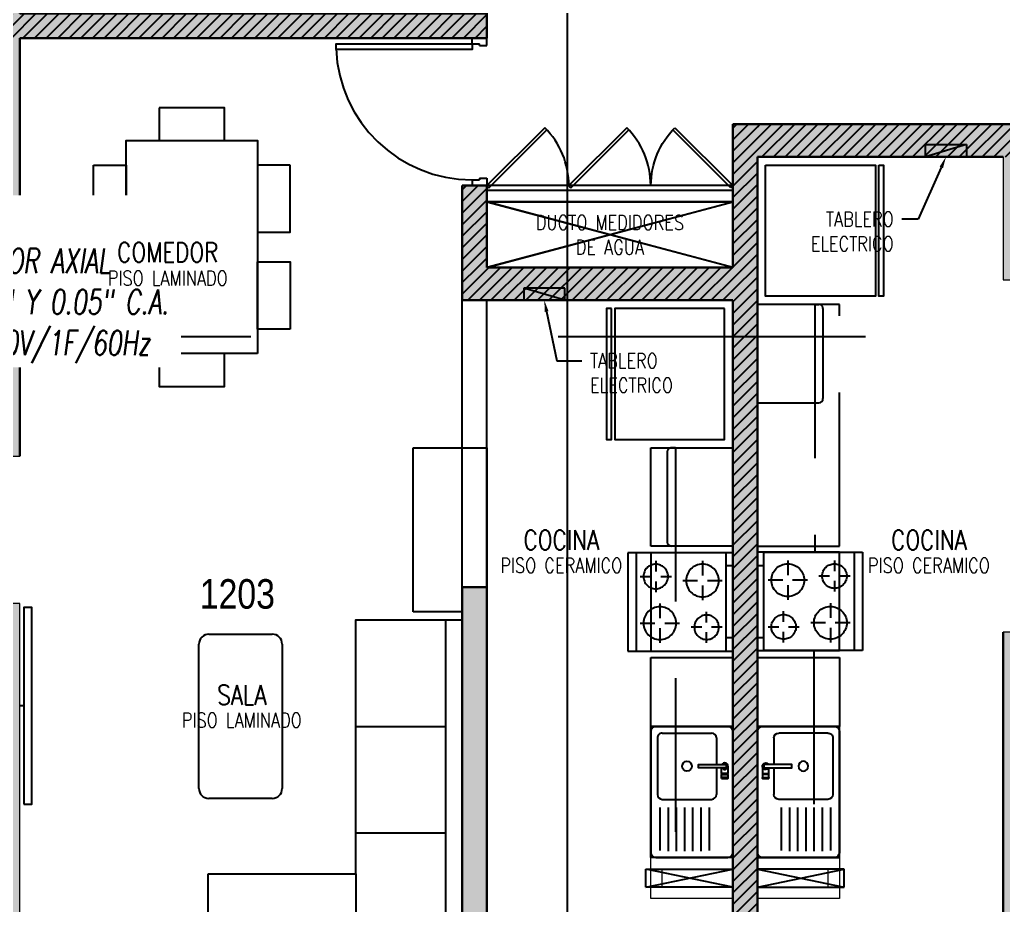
# Model space of a CAD drawing. Header units: millimetres. Extents: x 98 to 155, y -181 to 127.
# Drawn here: x 107.64 to 113.64, y -31.85 to -26.45 of the extents above; entities that cross this region are included whole.
import ezdxf
from ezdxf import colors
from ezdxf.entities.mleader import LeaderData, LeaderLine
from ezdxf.enums import TextEntityAlignment as Align
from ezdxf.math import Vec2, Vec3

# ---------------------------------------------------------------- set-up
doc = ezdxf.new("R2010")
doc.units = ezdxf.units.MM
doc.header["$LTSCALE"] = 15
doc.set_wipeout_variables(frame=1)
for name, pattern in [('CENTER', [2, 1.25, -0.25, 0.25, -0.25]), ('HIDDEN', [0.375, 0.25, -0.125]), ('HIDDEN2', [0.1875, 0.125, -0.0625]), ('X-REF_DP_Arquitectura$0$HIDDEN', [0.375, 0.25, -0.125])]:
    doc.linetypes.add(name, pattern=pattern)
doc.layers.get('0').update_dxf_attribs({"color": 250})
for name, color, linetype, lineweight in [('A-01', 250, 'Continuous', 0), ('A-MURO ALTO', 250, 'Continuous', 20), ('A-MUROS', 252, 'Continuous', 30), ('A_20_Estructuras', 250, 'Continuous', 18)]:
    doc.layers.add(name, color=color, linetype=linetype, lineweight=lineweight)
for name, color, linetype in [('A-CORTE', 250, 'CENTER'), ('A-LINEAS', 250, 'Continuous'), ('A-MOBILIARIO', 250, 'Continuous'), ('A-MURO BAJO', 250, 'Continuous'), ('A-NUMERACIONDEP', 251, 'Continuous'), ('A-PROYECCIONES INT.', 250, 'HIDDEN2'), ('A-PUERTAS', 250, 'Continuous'), ('A-TEXTO-ACABADO PISO', 250, 'Continuous'), ('A_30_Equipamiento', 250, 'Continuous'), ('A_50_TextoAmbiente', 252, 'Continuous'), ('A_50_TextoIndicaciones', 250, 'Continuous'), ('A_50_Vigas', 250, 'X-REF_DP_Arquitectura$0$HIDDEN'), ('A_60_HatchEstructuras', 250, 'Continuous'), ('L6 Linea fina', 141, 'Continuous'), ('MURO CF 60', 250, 'Continuous')]:
    doc.layers.add(name, color=color, linetype=linetype)
doc.styles.add('JNV ING', font='romans.shx', dxfattribs={"width": 0.7, "oblique": 8, "height": 0.15})
doc.styles.add('R80', font='ARIALN.TTF', dxfattribs={"height": 2.03})
doc.styles.add('ROMANS', font='romans.shx', dxfattribs={"width": 0.8})
doc.styles.add('TXT_COTAS', font='romans.shx', dxfattribs={"width": 0.8})
pattern_1 = [(45, (128.671876, -2.083635), (-0.03535534, 0.03535534), [])]

# ---------------------------------------------------------------- blocks, each defined once
blk = doc.blocks.new('EF-P112')
at = {"layer": 'A_60_HatchEstructuras'}
h = blk.add_hatch(color=256, dxfattribs=at)
h.dxf.hatch_style = 1
h.paths.add_polyline_path([(-39.8499, -6.85), (-42.7, -6.85), (-42.7, -4.3), (-42.85, -4.3), (-42.85, -6.85), (-45.6, -6.85), (-45.6, -6.25), (-45.75, -6.25), (-45.75, -6.85), (-48.55, -6.85), (-48.55, -2.9), (-48.5, -2.9), (-48.5, -2.8), (-48.7, -2.8), (-48.7, -11.05), (-48.5, -11.05), (-48.5, -10.95), (-48.55, -10.95), (-48.55, -7), (-45.75, -7), (-45.75, -7.6), (-45.6, -7.6), (-45.6, -7), (-42.85, -7), (-42.85, -9.55), (-42.7, -9.55), (-42.7, -7), (-39.8499, -7)])
h.paths.add_polyline_path([(-44.05, -7.8), (-44.25, -7.8), (-44.25, -9.4), (-45.6, -9.4), (-45.6, -8.35), (-45.75, -8.35), (-45.75, -9.55), (-43.6, -9.55), (-43.6, -9.4), (-44.05, -9.4)], flags=17)
h.paths.add_polyline_path([(-43.6, -4.3), (-45.75, -4.3), (-45.75, -5.5), (-45.6032, -5.5), (-45.6, -5.5), (-45.6, -4.45), (-44.25, -4.45), (-44.25, -6.05), (-44.05, -6.05), (-44.05, -4.45), (-43.6, -4.45)], flags=17)
h = blk.add_hatch(color=256, dxfattribs=at)
h.dxf.hatch_style = 1
h.paths.add_polyline_path([(-38.2, -7.725), (-36.7, -7.725), (-36.7, -8.475), (-36.55, -8.475), (-36.55, -7.525), (-38.35, -7.525), (-38.35, -8.4), (-39.85, -8.4), (-39.85, -7.9), (-40, -7.9), (-40, -8.6), (-38.35, -8.6), (-38.35, -13.79), (-38.2, -13.79)])
h.paths.add_polyline_path([(-39.85, -10.35), (-40, -10.35), (-40, -13.85), (-39.7, -13.85), (-39.7, -13.7), (-39.85, -13.7)])
h.paths.add_polyline_path([(-36.55, -10.625), (-36.7, -10.625), (-36.7, -13.7), (-36.85, -13.7), (-36.85, -13.85), (-36.55, -13.85)])
h = blk.add_hatch(color=256, dxfattribs=at)
h.dxf.hatch_style = 1
h.paths.add_polyline_path([(-44.65, -10.45), (-44.8, -10.45), (-44.8, -13.85), (-44.65, -13.85)])
h.paths.add_polyline_path([(-45.6, -10.45), (-47.35, -10.45), (-47.35, -13.85), (-46, -13.85), (-46, -13.7), (-47.2, -13.7), (-47.2, -10.6), (-45.6, -10.6)])
h.paths.add_polyline_path([(-42.7, -10.45), (-43.85, -10.45), (-43.85, -10.6), (-42.85, -10.6), (-42.85, -13.7), (-43.45, -13.7), (-43.45, -13.85), (-42.7, -13.85)])
at = {"elevation": 0}
for points in [[(-38.35, -8), (-39.85, -8.4)], [(-38.88, -12.18), (-38.35, -12.07)], [(-38.35, -12.18), (-38.88, -12.07)], [(-38.2, -12.07), (-37.67, -12.18)], [(-38.2, -12.18), (-37.67, -12.07)]]:
    blk.add_lwpolyline(points, dxfattribs=at)
blk.add_lwpolyline([(-38.35, -8.4), (-39.85, -8)])
at = {"layer": 'A_20_Estructuras'}
blk.add_lwpolyline([(-48.7, -2.8), (-48.7, -11.05), (-48.5, -11.05), (-48.5, -10.95), (-48.55, -10.95), (-48.55, -7), (-45.75, -7), (-45.75, -7.6), (-45.6, -7.6), (-45.6, -7), (-42.85, -7), (-42.85, -9.55), (-42.7, -9.55), (-42.7, -7), (-39.8499, -7), (-39.8499, -6.85)], dxfattribs=at)
for points in [[(-38.2, -7.725), (-36.7, -7.725), (-36.7, -8.475), (-36.55, -8.475), (-36.55, -7.525), (-38.35, -7.525), (-38.35, -8.4), (-39.85, -8.4), (-39.85, -7.9), (-40, -7.9), (-40, -8.6), (-38.35, -8.6), (-38.35, -13.79), (-38.2, -13.79)], [(-39.85, -10.35), (-40, -10.35), (-40, -13.85), (-39.7, -13.85), (-39.7, -13.7), (-39.85, -13.7)], [(-42.7, -10.45), (-43.85, -10.45), (-43.85, -10.6), (-42.85, -10.6), (-42.85, -13.7), (-43.45, -13.7), (-43.45, -13.85), (-42.7, -13.85)], [(-36.55, -10.625), (-36.7, -10.625), (-36.7, -13.7), (-36.85, -13.7), (-36.85, -13.85), (-36.55, -13.85)]]:
    blk.add_lwpolyline(points, close=True, dxfattribs=at)
at = {"layer": 'A_50_Vigas'}
blk.add_line((-38.35, -8, 0), (-39.85, -8, 0), dxfattribs=at)
for points in [[(-40, -10.35), (-40, -8.6)], [(-39.85, -10.35), (-39.85, -8.6)]]:
    blk.add_lwpolyline(points, dxfattribs=at)
at = {"layer": 'A_50_Vigas', "elevation": 0}
for points in [[(-38.35, -12.18), (-38.88, -12.18), (-38.88, -12.07), (-38.35, -12.07)], [(-38.2, -12.18), (-37.67, -12.18), (-37.67, -12.07), (-38.2, -12.07)]]:
    blk.add_lwpolyline(points, dxfattribs=at)
blk = doc.blocks.new('MESA CENTRO')
for p, q in [((-0.1937, 0), (0.1937, 0)), ((-0.2537, -0.9421), (-0.2537, -0.06)), ((0.2537, -0.06), (0.2537, -0.9421)), ((0.1937, -1.0021), (-0.1937, -1.0021))]:
    blk.add_line(p, q)
for centre, start, end in [((-0.1937, -0.06), 90, 180), ((0.1937, -0.06), 0, 90), ((-0.1937, -0.9421), 180, 270), ((0.1937, -0.9421), 270, 0)]:
    blk.add_arc(centre, 0.06, start, end)
blk = doc.blocks.new('SOFA SEC')
for p, q in [((0, 0.65), (0.1, 0.65)), ((0.1, 0.65), (0.1, 0.1)), ((0.5, 0.65), (0.1, 0.65)), ((0.75, 0.65), (0.75, 0.1)), ((1.4, 0.65), (1.4, 0.1)), ((0.1, 0.1), (2.05, 0.1))]:
    blk.add_line(p, q)
blk.add_lwpolyline([(0.5, 1.55), (0.5, 0.65), (2.05, 0.65), (2.05, 0), (0, 0), (0, 1.55)], close=True)
blk = doc.blocks.new('A$C67C01FD6')
blk.add_line((0.025, 0), (0, 0))
blk.add_lwpolyline([(0.025, 0.6), (0.075, 0.6), (0.075, -0.6), (0.025, -0.6), (0.025, 0.6)])
blk = doc.blocks.new('REFRI')
blk.add_wipeout([(0.4, 0), (-0.4, 0), (-0.4, -0.67), (0.4, -0.67)])
blk.add_wipeout([(-0.4, -0.69), (-0.4, -0.72), (0.4, -0.72), (0.4, -0.69)])
for points in [[(-0.4, 0), (-0.4, -0.67), (0.4, -0.67), (0.4, 0)], [(-0.4, -0.69), (-0.4, -0.72), (0.4, -0.72), (0.4, -0.69)]]:
    blk.add_lwpolyline(points, close=True)
blk = doc.blocks.new('*U145')
for p, q in [((0.01, 0.855), (0.01, 0.9)), ((0.1, 0.865), (0.1, 0.9)), ((0.055, 0.855), (0.01, 0.855)), ((0.1, 0.865), (0.055, 0.865)), ((0.055, 0.855), (0.055, 0.865)), ((0.055, 0.045), (0.01, 0.045)), ((0.01, 0.045), (0.01, 0)), ((0.055, 0.045), (0.055, 0.035)), ((0.1, 0.035), (0.055, 0.035)), ((0.1, 0.035), (0.1, 0))]:
    blk.add_line(p, q)
blk.add_lwpolyline([(0.93, 0.07), (0.93, 0.035), (0.1, 0.035), (0.1, 0.07)], close=True)
at = {"linetype": 'HIDDEN2'}
blk.add_arc((0.0995, 0.0339), 0.8311, 2.23015, 89.96723, dxfattribs=at)
blk = doc.blocks.new('A$Cb5611ba7')
for points in [[(0.15, 0.1735), (0.15, -0.0265), (0.56, -0.0265), (0.56, 0.1735)], [(1.15, 0.1735), (1.15, -0.0265), (0.74, -0.0265), (0.74, 0.1735)], [(0, -0.0265), (0, -0.8265), (1.3, -0.8265), (1.3, -0.0265)], [(0, -0.2265), (0, -0.6265), (-0.2, -0.6265), (-0.2, -0.2265)], [(1.5, -0.6265), (1.3, -0.6265), (1.3, -0.2265), (1.5, -0.2265)], [(0.15, -1.0265), (0.15, -0.8265), (0.56, -0.8265), (0.56, -1.0265)], [(1.15, -1.0265), (1.15, -0.8265), (0.74, -0.8265), (0.74, -1.0265)]]:
    blk.add_lwpolyline(points, close=True)
blk = doc.blocks.new('A$C33FC7C8B')
at = {"ltscale": 0.5}
for p, q in [((0, 0, -0.0001), (0, 0.6, -0.0001)), ((0, 0.6, -0.0001), (0.6, 0.6, 0.0001)), ((0.08, 0.64, -0.0001), (0.52, 0.64, 0.0001)), ((0.08, 0.64, -0.0001), (0.08, 0.6, -0.0001)), ((0.52, 0.64, 0.0001), (0.52, 0.6, 0.0001)), ((0.6, 0.6, 0.0001), (0.6, 0, 0.0001)), ((0.145, 0.575, -0.0001), (0.145, 0.51, -0.0001)), ((0.43, 0.485, 0.0001), (0.43, 0.575, 0.0001)), ((0.05, 0.48, -0.0001), (0.115, 0.48, -0.0001)), ((0.175, 0.48, -0.0001), (0.24, 0.48, 0)), ((0.145, 0.45, -0.0001), (0.145, 0.385, -0.0001)), ((0.4, 0.455, 0), (0.31, 0.455, 0)), ((0.43, 0.335, 0.0001), (0.43, 0.425, 0.0001)), ((0.55, 0.455, 0.0001), (0.46, 0.455, 0.0001)), ((0.17, 0.225, -0.0001), (0.17, 0.315, -0.0001)), ((0.455, 0.2, 0.0001), (0.455, 0.265, 0.0001)), ((0.14, 0.195, -0.0001), (0.05, 0.195, -0.0001)), ((0.29, 0.195, 0), (0.2, 0.195, 0)), ((0.17, 0.075, -0.0001), (0.17, 0.165, -0.0001)), ((0.425, 0.17, 0.0001), (0.36, 0.17, 0)), ((0.455, 0.075, 0.0001), (0.455, 0.14, 0.0001)), ((0.55, 0.17, 0.0001), (0.485, 0.17, 0.0001)), ((0.6, 0.05, 0.0001), (0, 0.05, -0.0001)), ((0.6, 0, 0.0001), (0, 0, -0.0001))]:
    blk.add_line(p, q, dxfattribs=at)
for centre, radius in [((0.145, 0.48), 0.075), ((0.43, 0.455), 0.1), ((0.17, 0.195), 0.1), ((0.455, 0.17), 0.075)]:
    blk.add_circle(centre, radius, dxfattribs=at)
blk = doc.blocks.new('*U136')
at = {"linetype": 'HIDDEN', "ltscale": 0.2}
for p, q in [((0.3534, 0.3534), (0, 0)), ((0.0127, -0.0127), (0.3656, 0.3401)), ((0, 0), (0.0127, -0.0127))]:
    blk.add_line(p, q, dxfattribs=at)
blk.add_arc((0, 0), 0.4995, 0, 45, dxfattribs=at)
blk = doc.blocks.new('*U91')
blk.add_wipeout([(0, 0), (0, -0.0202), (0.17, -0.0202), (0.17, 0)])
blk.add_lwpolyline([(0, 0), (0.17, 0), (0.17, -0.0202), (0, -0.0202)], close=True)
blk = doc.blocks.new('LAV-COC_01')
for p, q in [((-0.07, 0.0421, 0), (-0.07, 0.7821, 0)), ((0.4, 0.8121, 0), (-0.04, 0.8121, 0)), ((0.43, 0.0421, 0), (0.43, 0.7821, 0)), ((0.225, 0.5071, 0), (0.225, 0.7721, 0)), ((0.275, 0.5071, 0), (0.275, 0.7721, 0)), ((0.325, 0.5071, 0), (0.325, 0.7721, 0)), ((0.375, 0.507, 0), (0.375, 0.768, 0)), ((0.03, 0.0821, 0), (0.03, 0.4271, 0)), ((0.36, 0.4571, 0), (0.06, 0.4571, 0)), ((0.39, 0.0821, 0), (0.39, 0.4271, 0)), ((-0.04, 0.0121, 0), (0.4, 0.0121, 0)), ((0.36, 0.0521, 0), (0.06, 0.0521, 0))]:
    blk.add_line(p, q)
at = {"extrusion": (-8.98137e-08, -2.25601e-18, 1)}
for p, q in [((0.075, 0.507, 0), (0.075, 0.768, 0)), ((0.125, 0.5071, 0), (0.125, 0.7721, 0)), ((0.175, 0.5071, 0), (0.175, 0.7721, 0))]:
    blk.add_line(p, q, dxfattribs=at)
at = {"extrusion": (-4.49068e-08, 3.60285e-08, 1), "elevation": 0}
for points in [[(0, 0.3296), (0, 0.3046), (-0.04, 0.3046), (-0.04, 0.3296)], [(0, 0.3296), (-0.04, 0.3296), (-0.04, 0.3246), (0, 0.3246)]]:
    blk.add_lwpolyline(points, close=True, dxfattribs=at)
blk.add_lwpolyline([(-0.04, 0.2546), (-0.04, 0.2996), (0, 0.2996), (0, 0.2646)], dxfattribs=at)
at = {"extrusion": (-4.49068e-08, 3.60285e-08, 1)}
blk.add_arc((-0.02, 0.2546, 0), 0.02, 29.99971, 329.99971, dxfattribs=at)
for centre, start_param, end_param in [((-0.04, 0.7821, 0), -0.785398, 0.785398), ((0.4, 0.7821, 0), -2.356194, -0.785398), ((0.06, 0.4271, 0), -0.785398, 0.785398), ((0.36, 0.4271, 0), -2.356194, -0.785398), ((0.06, 0.0821, 0), 0.785398, 2.356194), ((0.36, 0.0821, 0), 2.356194, 3.926991), ((-0.04, 0.0421, 0), 0.785398, 2.356194), ((0.4, 0.0421, 0), 2.356194, 3.926991)]:
    blk.add_ellipse(centre, major_axis=(-0.0212, 0.0212), ratio=1, start_param=start_param, end_param=end_param)
blk.add_ellipse((0.21, 0.2546, 0), major_axis=(-0.0212, 0.0212), ratio=1)
at = {"layer": 'A-01', "extrusion": (-4.49068e-08, 3.60285e-08, 1), "elevation": 0}
for points in [[(-0.0375, 0.2996), (-0.0375, 0.3046)], [(-0.02, 0.2996), (-0.02, 0.3046)], [(-0.0025, 0.2996), (-0.0025, 0.3046)]]:
    blk.add_lwpolyline(points, dxfattribs=at)
at = {"extrusion": (-4.49068e-08, 3.60285e-08, 1), "rotation": 359.9380941588614}
blk.add_blockref('*U91', (-0.03, 0.2648, 0), dxfattribs=at)
blk = doc.blocks.new('Tab.Electrico')
blk.add_hatch(color=256).paths.add_polyline_path([(0.075, 0), (0.075, 0.25), (0, 0)])
for p, q in [((0.075, 0.25), (0, 0)), ((0.075, 0.25), (0, 0.25)), ((0, 0.25), (0, 0)), ((0.075, 0), (0.075, 0.25)), ((0, 0), (0.075, 0))]:
    blk.add_line(p, q)
blk = doc.blocks.new('DPTO 65')
blk.add_line((-10, 3.25), (-9.975, 3.25))
blk.add_arc((-9.975, 3.225), 0.025, 0, 90)
at = {"layer": 'A-LINEAS'}
for p, q in [((-10.35, 1.55), (-8.85, 1.15)), ((-8.85, 1.55), (-10.35, 1.15))]:
    blk.add_line(p, q, dxfattribs=at)
at = {"layer": 'A-MURO ALTO'}
for points in [[(-10.35, 5.4), (-9.85, 5.4), (-9.85, 5.15), (-10.35, 5.15)], [(-10.35, 5.33), (-9.92, 5.33), (-9.92, 5.22), (-10.35, 5.22)]]:
    blk.add_lwpolyline(points, dxfattribs=at)
at = {"layer": 'A-MURO BAJO'}
for p, q in [((-8.7, 3.65), (-8.4, 3.65)), ((-8.4, 3.65), (-8.4, 2.65)), ((-8.85, 2.65), (-8.85, 3.5)), ((-8.4, 2.65), (-8.85, 2.65)), ((-10.35, 1.15), (-8.85, 1.15))]:
    blk.add_line(p, q, dxfattribs=at)
at = {"layer": 'A-MUROS'}
for p, q in [((-8.7, 3.5), (-8.7, 7)), ((-8.85, 3.5), (-8.85, 6.55)), ((-8.85, 3.5), (-8.7, 3.5)), ((-6, 2.7), (-6, 0.15)), ((-10.35, 1.75), (-8.7, 1.75)), ((-8.7, 1.05), (-8.7, 1.75)), ((-10.35, 1.55), (-8.85, 1.55)), ((-10.35, 0.675, 0), (-10.35, 1.55)), ((-8.85, 1.05), (-8.85, 1.55)), ((-8.85, 1.05), (-8.7, 1.05)), ((-6, 0.15), (-8.8501, 0.15)), ((-8.8501, 0.15), (-8.8501, 0))]:
    blk.add_line(p, q, dxfattribs=at)
at = {"layer": 'A-PROYECCIONES INT.', "ltscale": 0.5}
for p, q in [((-10, 2.65), (-10, 5.15)), ((-9.95, 2.675), (-9.95, 3.225)), ((-10, 2.65), (-9.975, 2.65))]:
    blk.add_line(p, q, dxfattribs=at)
blk.add_lwpolyline([(-10.35, 3.89), (-10.35, 3.29), (-9.85, 3.29), (-9.85, 3.89)], close=True, dxfattribs=at)
blk.add_lwpolyline([(-10.35, 3.25), (-9.85, 3.25), (-9.85, 2.65), (-10.35, 2.65)], dxfattribs=at)
blk.add_arc((-9.975, 2.675), 0.025, 270, 0, dxfattribs=at)
at = {"layer": 'A-PUERTAS'}
for p, q in [((-10.35, 1.08), (-8.85, 1.08)), ((-10.35, 1.05), (-8.85, 1.05))]:
    blk.add_line(p, q, dxfattribs=at)
at = {"rotation": 90}
blk.add_blockref('Tab.Electrico', (-9.075, 1.675), dxfattribs=at)
at = {"layer": 'A-MOBILIARIO'}
for name, p, rotation in [('SOFA SEC', (-8.7, 5.75, 0), 269.9995671478981), ('MESA CENTRO', (-7.3473, 4.7891, 0), 359.999977420888), ('*U145', (-8.8601, 0.15), 359.9967044834248)]:
    blk.add_blockref(name, p, dxfattribs=dict(at, rotation=rotation))
at = {"layer": 'A-MOBILIARIO', "xscale": -1}
blk.add_blockref('A$C67C01FD6', (-6, 4.225, 0), dxfattribs=at)
at = {"layer": 'A-MOBILIARIO', "xscale": -1.000000000000001, "rotation": 90}
blk.add_blockref('A$Cb5611ba7', (-7.4765, 2.075), dxfattribs=at)
at = {"layer": 'A-PROYECCIONES INT.', "ltscale": 0.5, "extrusion": (-4.40218e-06, 0.000440452, -1), "zscale": -0.9999999999999976, "rotation": 269.9999974828772}
blk.add_blockref('A$C33FC7C8B', (9.71, 3.89, 0.0016), dxfattribs=at)
at = {"layer": 'A-PROYECCIONES INT.', "ltscale": 0.25, "xscale": -1, "rotation": 180}
blk.add_blockref('*U136', (-10.35, 1.05), dxfattribs=at)
at = {"layer": 'A-PROYECCIONES INT.', "ltscale": 0.25, "rotation": 180}
for p in [(-9.3495, 1.05), (-8.85, 1.05)]:
    blk.add_blockref('*U136', p, dxfattribs=at)
at = {"layer": 'A_30_Equipamiento', "extrusion": (4.49068e-08, 3.60284e-08, 1), "rotation": 90}
blk.add_blockref('REFRI', (-10.3, 2.2, 0), dxfattribs=at)
at = {"layer": 'A_30_Equipamiento', "extrusion": (4.49068e-08, -3.60285e-08, 1)}
blk.add_blockref('LAV-COC_01', (-10.28, 4.3379, 0), dxfattribs=at)
at = {"layer": 'A-MURO BAJO'}
blk.add_lwpolyline([(-9.85, 4.35), (-10.35, 4.35), (-10.35, 5.15), (-9.85, 5.15)], close=True, dxfattribs=at)
at = {"layer": 'A-MUROS'}
blk.add_line((-10.35, 6.94), (-10.35, 1.75), dxfattribs=at)
at = {"layer": 'A-PROYECCIONES INT.', "ltscale": 0.5}
blk.add_lwpolyline([(-10.35, 3.93), (-10.35, 4.35), (-9.85, 4.35), (-9.85, 3.93)], close=True, dxfattribs=at)
blk = doc.blocks.new('DPTO 75')
blk.add_arc((-0.425, 1.675, 0), 0.025, 90, 180)
at = {"layer": 'A-MURO ALTO', "elevation": 0}
for points in [[(-0.05, 4.475), (-0.55, 4.475), (-0.55, 4.725), (-0.05, 4.725)], [(-0.05, 4.545), (-0.48, 4.545), (-0.48, 4.655), (-0.05, 4.655)]]:
    blk.add_lwpolyline(points, dxfattribs=at)
at = {"layer": 'A-MUROS'}
for p, q in [((-0.05, 6.265, 0), (-0.05, 0.2, 0)), ((-1.55, 5.875, 0), (-1.55, 3.1, 0)), ((-1.55, 0.2, 0), (-0.05, 0.2, 0)), ((-1.7, 0, 0), (0.1, 0, 0))]:
    blk.add_line(p, q, dxfattribs=at)
at = {"layer": 'A-PROYECCIONES INT.', "ltscale": 0.5}
for p, q in [((-0.395, 3.2125, 0), (-0.395, 4.475, 0)), ((-0.4, 1.1, 0), (-0.4, 2.6125, 0)), ((-0.05, 1.7, 0), (-0.425, 1.7, 0)), ((-0.45, 1.125, 0), (-0.45, 1.675, 0)), ((-0.4, 1.1, 0), (-0.425, 1.1, 0))]:
    blk.add_line(p, q, dxfattribs=at)
at = {"layer": 'A-PROYECCIONES INT.', "ltscale": 0.5, "elevation": 0}
blk.add_lwpolyline([(-0.55, 3.2125), (-0.55, 2.6125), (-0.05, 2.6125), (-0.05, 3.2125)], close=True, dxfattribs=at)
blk.add_lwpolyline([(-0.05, 2.575), (-0.55, 2.575), (-0.55, 1.1), (-0.05, 1.1)], dxfattribs=at)
at = {"layer": 'A-PROYECCIONES INT.', "ltscale": 0.5}
blk.add_arc((-0.425, 1.125, 0), 0.025, 180, 270, dxfattribs=at)
at = {"xscale": -1, "rotation": 90}
blk.add_blockref('Tab.Electrico', (-1.075, 0.2, 0), dxfattribs=at)
at = {"layer": 'A-PROYECCIONES INT.', "ltscale": 0.5, "extrusion": (-4.40218e-06, -0.000440452, 1), "rotation": 269.9999974828772}
blk.add_blockref('A$C33FC7C8B', (-0.69, 3.2125, -0.0013), dxfattribs=at)
at = {"layer": 'A_30_Equipamiento', "extrusion": (4.49068e-08, -3.60284e-08, -1), "zscale": -1.000000000000015, "rotation": 90}
blk.add_blockref('REFRI', (0.1, 0.65, 0), dxfattribs=at)
at = {"layer": 'A_30_Equipamiento', "extrusion": (4.49068e-08, 3.60285e-08, -1), "zscale": -1.000000000000001}
blk.add_blockref('LAV-COC_01', (0.12, 3.6629, 0), dxfattribs=at)
at = {"layer": 'A-MURO BAJO', "elevation": 0}
blk.add_lwpolyline([(-0.55, 3.675), (-0.05, 3.675), (-0.05, 4.475), (-0.55, 4.475)], close=True, dxfattribs=at)
at = {"layer": 'A-PROYECCIONES INT.', "ltscale": 0.5, "elevation": 0}
blk.add_lwpolyline([(-0.55, 3.255), (-0.55, 3.675), (-0.05, 3.675), (-0.05, 3.255)], close=True, dxfattribs=at)
blk = doc.blocks.new('_Dot')
at = {"color": 0, "linetype": 'ByBlock', "lineweight": -2}
blk.add_line((-0.5, 0), (-1, 0), dxfattribs=at)
at = {"color": 0, "linetype": 'ByBlock', "const_width": 0.5}
blk.add_lwpolyline([(-0.25, 0, 1), (0.25, 0, 1)], format="xyb", close=True, dxfattribs=at)
blk = doc.blocks.new('TEXTO DUCTOS PT')
at = {"layer": 'A_50_TextoIndicaciones', "insert": (8.25, -8.2), "char_height": 0.09, "width": 1.047942, "attachment_point": 5, "style": 'ROMANS'}
blk.add_mtext('\\pxsm1,qc,t16;DUCTO MEDIDORES DE AGUA', dxfattribs=at)
blk = doc.blocks.new('Cortes-Elev.')
at = {"layer": 'A-CORTE', "linetype": 'CENTER', "ltscale": 0.5}
for points in [[(9.3406, 20.8306), (9.3406, 37.8534)], [(-1.966, 27.2284), (51.8601, 27.2284)]]:
    blk.add_lwpolyline(points, dxfattribs=at)
blk = doc.blocks.new('Vent SSHH F1')
at = {"layer": 'L6 Linea fina'}
ml = blk.add_multileader_mtext('Standard', dxfattribs=at)
ml.set_content('{\\LEA-01}\\PEXTRACTOR AXIAL\\P100 CFM Y 0.05" C.A.\\P18W/220V/1F/60Hz', color=12, style='JNV ING')
ml.set_leader_properties(color=256, linetype='ByLayer', lineweight=-1)
ml.build(insert=Vec2(0, 0))
ml.multileader.update_dxf_attribs({"dogleg_length": 0.05, "arrow_head_size": 0.15})
ctx = ml.context
ctx.base_point, ctx.char_height, ctx.arrow_head_size, ctx.landing_gap_size, ctx.plane_origin = Vec3(2.1635, -1.2515, 0), 0.15, 0.15, 0.07, Vec3(4.5707, -1.854, 0)
notes = []
notes.append((ctx, [(1, (1, 1, 0), (2.1135, -1.2515, 0), (1, 0), 0.05, [(0, [(1.722, -1.6347, 0)], 0, [])])]))
ctx.mtext.insert, ctx.mtext.flow_direction = Vec3(2.2335, -1.1515, 0), 5
ctx.mtext.has_bg_fill, ctx.mtext.bg_color, ctx.mtext.bg_scale_factor, ctx.mtext.bg_transparency, ctx.mtext.use_window_bg_color = 1, -1027028792, 1.5, 0, 1
for ctx, leaders in notes:
    for number, flags, end, landing, length, lines in leaders:
        leader = LeaderData()
        leader.index, (leader.has_last_leader_line, leader.has_dogleg_vector, leader.attachment_direction) = number, flags
        leader.last_leader_point, leader.dogleg_vector, leader.dogleg_length = Vec3(end), Vec3(landing), length
        for number, points, colour, breaks in lines:
            line = LeaderLine()
            line.index, line.vertices, line.color, line.breaks = number, Vec3.list(points), colors.encode_raw_color(colour), breaks
            leader.lines.append(line)
        ctx.leaders.append(leader)
ml = blk.add_multileader_mtext('Standard', dxfattribs=at)
ml.set_content('{\\LEA-01}\\PEXTRACTOR AXIAL\\P100 CFM Y 0.05" C.A.\\P18W/220V/1F/60Hz', color=12, style='JNV ING')
ml.set_leader_properties(color=256, linetype='ByLayer', lineweight=-1)
ml.build(insert=Vec2(0, 0))
ml.multileader.update_dxf_attribs({"dogleg_length": 0.05, "arrow_head_size": 0.15})
ctx = ml.context
ctx.base_point, ctx.char_height, ctx.arrow_head_size, ctx.landing_gap_size, ctx.plane_origin = Vec3(2.1635, -3.6839, 0), 0.15, 0.15, 0.07, Vec3(4.5707, -4.2864, 0)
notes = []
notes.append((ctx, [(1, (1, 1, 0), (2.1135, -3.6839, 0), (1, 0), 0.05, [(0, [(1.722, -3.2735, 0)], 0, [])])]))
ctx.mtext.insert, ctx.mtext.flow_direction = Vec3(2.2335, -3.5839, 0), 5
ctx.mtext.has_bg_fill, ctx.mtext.bg_color, ctx.mtext.bg_scale_factor, ctx.mtext.bg_transparency, ctx.mtext.use_window_bg_color = 1, -1027028792, 1.5, 0, 1
for ctx, leaders in notes:
    for number, flags, end, landing, length, lines in leaders:
        leader = LeaderData()
        leader.index, (leader.has_last_leader_line, leader.has_dogleg_vector, leader.attachment_direction) = number, flags
        leader.last_leader_point, leader.dogleg_vector, leader.dogleg_length = Vec3(end), Vec3(landing), length
        for number, points, colour, breaks in lines:
            line = LeaderLine()
            line.index, line.vertices, line.color, line.breaks = number, Vec3.list(points), colors.encode_raw_color(colour), breaks
            leader.lines.append(line)
        ctx.leaders.append(leader)

msp = doc.modelspace()

# ---------------------------------------------------------------- block references
msp.add_blockref('EF-P112', (150.3419, -19.5586))

# ---------------------------------------------------------------- next in the draw order: block references
at = {"xscale": -1}
msp.add_blockref('DPTO 65', (101.6419, -26.5584), dxfattribs=at)

# ---------------------------------------------------------------- next in the draw order: block references
at = {"rotation": 180}
msp.add_blockref('DPTO 65', (101.6419, -26.4084), dxfattribs=at)

# ---------------------------------------------------------------- next in the draw order: hatches: boundary and pattern name
at = {"layer": 'MURO CF 60'}
h = msp.add_hatch(dxfattribs=at)
h.set_pattern_fill('_USER', color=256, scale=0.05, angle=45, pattern_type=0)
h.set_pattern_definition(pattern_1)
h.paths.add_polyline_path([(101.6419, -26.4084), (110.4919, -26.4084), (110.4919, -26.5584), (101.6419, -26.5584)])
h = msp.add_hatch(dxfattribs=at)
h.set_pattern_fill('_USER', color=256, scale=0.05, angle=45, pattern_type=0)
h.set_pattern_definition(pattern_1)
h.paths.add_polyline_path([(110.3419, -27.4584), (110.4919, -27.4584), (110.4919, -27.9584), (110.3419, -27.9584)])

# ---------------------------------------------------------------- next in the draw order: block references
at = {"rotation": 180}
msp.add_blockref('DPTO 75', (112.0919, -27.0834, 0), dxfattribs=at)

# ---------------------------------------------------------------- next in the draw order: texts
at = {"layer": 'A-TEXTO-ACABADO PISO', "char_height": 0.09, "attachment_point": 2, "rotation": 0.00002, "style": 'ROMANS'}
for s, width, insert in [('PISO LAMINADO', 1.20225, (108.5451, -27.9786)), ('PISO CERAMICO', 1.20225, (110.9457, -29.7306)), ('PISO LAMINADO', 1.034523, (108.997, -30.6753, 0))]:
    msp.add_mtext_dynamic_manual_height_columns(s, width=width, gutter_width=12.5, heights=[0], dxfattribs=dict(at, insert=insert))
at = {"layer": 'A_50_TextoAmbiente', "style": 'ROMANS', "width": 0.8}
for s, p in [('COMEDOR', (108.5452, -27.925)), ('COCINA', (110.9457, -29.6809, 0)), ('SALA', (108.997, -30.6264, 0))]:
    msp.add_text(s, height=0.12, dxfattribs=at).set_placement(p, align=Align.CENTER)

# ---------------------------------------------------------------- next in the draw order: leaders
at = {"layer": 'A-NUMERACIONDEP'}
ml = msp.add_multileader_mtext('Standard', dxfattribs=at)
ml.set_content('1203', color=256, style='R80')
ml.set_leader_properties(color=256)
ml.set_arrow_properties(name='DOT')
ml.build(insert=Vec2(0, 0))
ml.multileader.update_dxf_attribs({"leader_type": 0, "has_text_frame": 1, "text_left_attachment_type": 2, "text_right_attachment_type": 2, "dogleg_length": 0.36, "arrow_head_size": 0.06, "scale": 0.06})
ctx = ml.context
ctx.base_point, ctx.scale, ctx.char_height, ctx.arrow_head_size, ctx.landing_gap_size, ctx.plane_origin = Vec3(108.6963, -29.9516), 0.06, 0.18, 0.06, 0.06, Vec3(106.88, -29.956)
ctx.left_attachment, ctx.right_attachment, ctx.text_align_type = 2, 2, 1
notes = []
notes.append((ctx, [(0, (1, 1, 0), (109.3348, -29.9516), (-1, 0), 0.0917, [(0, [(109.0213, -29.6027)], 0, [])])]))
ctx.mtext.insert, ctx.mtext.width, ctx.mtext.alignment, ctx.mtext.flow_direction = Vec3(108.9697, -29.8597), 2.023893, 2, 5
at = {"layer": 'A_50_TextoIndicaciones'}
ml = msp.add_multileader_mtext('Standard', dxfattribs=at)
ml.set_content('\\pxsm1,t16;TABLERO ELECTRICO', color=256, style='TXT_COTAS')
ml.set_leader_properties(color=256)
ml.build(insert=Vec2(0, 0))
ml.multileader.update_dxf_attribs({"dogleg_length": 0.05, "arrow_head_size": 0.07})
ctx = ml.context
ctx.base_point, ctx.char_height, ctx.arrow_head_size, ctx.landing_gap_size, ctx.plane_origin = Vec3(111.0708, -28.5268), 0.09, 0.07, 0.05, Vec3(110.6557, -28.2084)
notes.append((ctx, [(0, (1, 1, 0), (110.9191, -28.5268), (1, 0), 0.1516, [(0, [(110.8419, -28.1584)], 0, [])])]))
ctx.mtext.insert, ctx.mtext.width, ctx.mtext.defined_height, ctx.mtext.flow_direction = Vec3(111.1208, -28.4818), 0.665701, 0.3008, 5
for ctx, leaders in notes:
    for number, flags, end, landing, length, lines in leaders:
        leader = LeaderData()
        leader.index, (leader.has_last_leader_line, leader.has_dogleg_vector, leader.attachment_direction) = number, flags
        leader.last_leader_point, leader.dogleg_vector, leader.dogleg_length = Vec3(end), Vec3(landing), length
        for number, points, colour, breaks in lines:
            line = LeaderLine()
            line.index, line.vertices, line.color, line.breaks = number, Vec3.list(points), colors.encode_raw_color(colour), breaks
            leader.lines.append(line)
        ctx.leaders.append(leader)

# ---------------------------------------------------------------- next in the draw order: hatches: boundary and pattern name
at = {"layer": 'MURO CF 60'}
h = msp.add_hatch(dxfattribs=at)
h.set_pattern_fill('_USER', color=256, scale=0.05, angle=45, pattern_type=0)
h.set_pattern_definition(pattern_1)
h.paths.add_polyline_path([(111.9919, -27.0834), (112.1419, -27.0834), (112.1419, -33.3483), (111.9919, -33.3483)])
h = msp.add_hatch(dxfattribs=at)
h.set_pattern_fill('_USER', color=256, scale=0.05, angle=45, pattern_type=0)
h.set_pattern_definition(pattern_1)
h.paths.add_polyline_path([(113.7919, -27.2834), (112.1419, -27.2834), (112.1419, -27.0834), (113.7919, -27.0834)])
h = msp.add_hatch(dxfattribs=at)
h.set_pattern_fill('_USER', color=256, scale=0.05, angle=45, pattern_type=0)
h.set_pattern_definition(pattern_1)
h.paths.add_polyline_path([(110.3419, -28.1584), (111.9919, -28.1584), (111.9919, -27.9584), (110.3419, -27.9584)])

# ---------------------------------------------------------------- next in the draw order: block references
at = {"layer": 'A-CORTE'}
msp.add_blockref('Cortes-Elev.', (101.6419, -55.6083), dxfattribs=at)
at = {"layer": 'A_50_TextoIndicaciones'}
msp.add_blockref('TEXTO DUCTOS PT', (102.9919, -19.5584), dxfattribs=at)

# ---------------------------------------------------------------- next in the draw order: texts
at = {"layer": 'A-TEXTO-ACABADO PISO', "insert": (113.1881, -29.7306), "char_height": 0.09, "attachment_point": 2, "rotation": 0.00002, "style": 'ROMANS'}
msp.add_mtext_dynamic_manual_height_columns('PISO CERAMICO', width=1.20225, gutter_width=12.5, heights=[0], dxfattribs=at)
at = {"layer": 'A_50_TextoAmbiente', "style": 'ROMANS', "width": 0.8}
msp.add_text('COCINA', height=0.12, dxfattribs=at).set_placement((113.1881, -29.6809, 0), align=Align.CENTER)

# ---------------------------------------------------------------- next in the draw order: leaders
at = {"layer": 'A_50_TextoIndicaciones'}
ml = msp.add_multileader_mtext('Standard', dxfattribs=at)
ml.set_content('\\pxsm1,t16;TABLERO ELECTRICO', color=256, style='TXT_COTAS')
ml.set_leader_properties(color=256)
ml.build(insert=Vec2(0, 0))
ml.multileader.update_dxf_attribs({"dogleg_length": 0.05, "arrow_head_size": 0.07})
ctx = ml.context
ctx.base_point, ctx.char_height, ctx.arrow_head_size, ctx.landing_gap_size, ctx.plane_origin = Vec3(112.3849, -27.663), 0.09, 0.07, 0.05, Vec3(113.4829, -27.3412)
ctx.text_align_type = 2
notes = []
notes.append((ctx, [(0, (1, 1, 0), (113.1232, -27.663), (-1, 0), 0.1, [(0, [(113.2919, -27.2834)], 0, [])])]))
ctx.mtext.insert, ctx.mtext.width, ctx.mtext.defined_height, ctx.mtext.alignment, ctx.mtext.flow_direction = Vec3(112.9732, -27.618), 0.665701, 0.3008, 3, 5
for ctx, leaders in notes:
    for number, flags, end, landing, length, lines in leaders:
        leader = LeaderData()
        leader.index, (leader.has_last_leader_line, leader.has_dogleg_vector, leader.attachment_direction) = number, flags
        leader.last_leader_point, leader.dogleg_vector, leader.dogleg_length = Vec3(end), Vec3(landing), length
        for number, points, colour, breaks in lines:
            line = LeaderLine()
            line.index, line.vertices, line.color, line.breaks = number, Vec3.list(points), colors.encode_raw_color(colour), breaks
            leader.lines.append(line)
        ctx.leaders.append(leader)

# ---------------------------------------------------------------- next in the draw order: block references
at = {"layer": 'L6 Linea fina'}
msp.add_blockref('Vent SSHH F1', (104.7419, -24.0086), dxfattribs=at)

doc.saveas('drawing.dxf')
